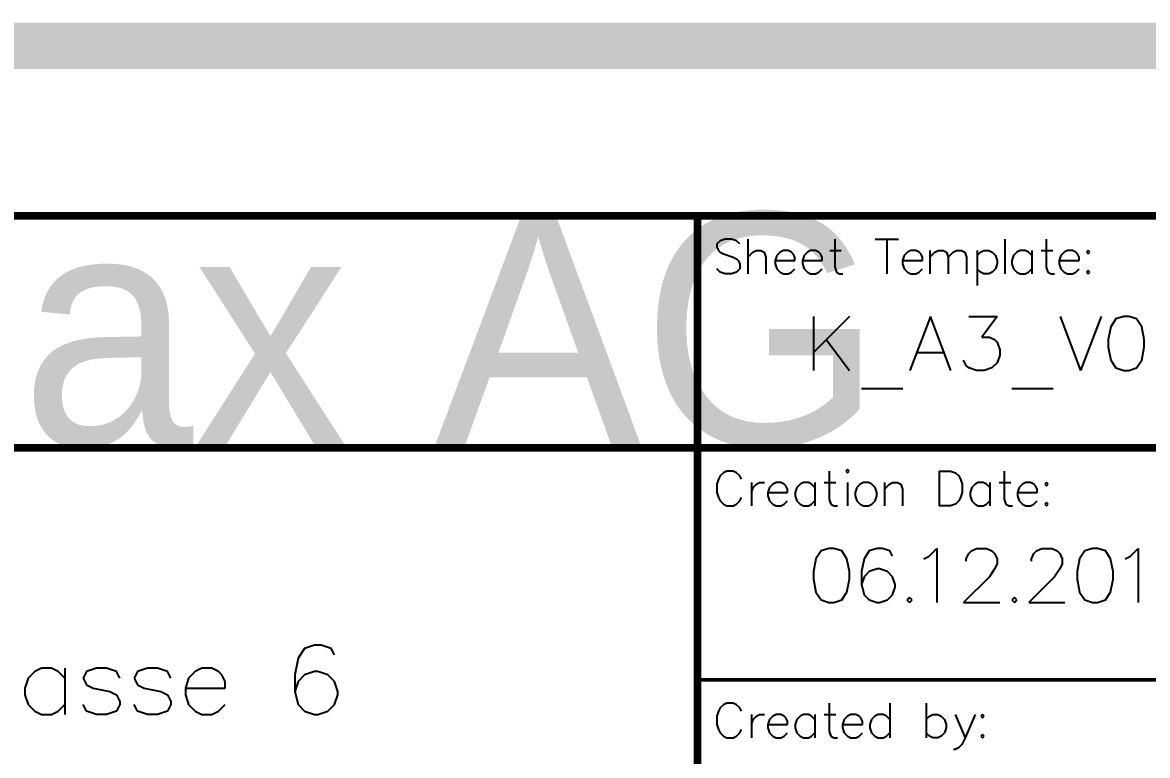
# Model space of a CAD drawing. Header units: millimetres. Extents: x 5 to 399, y 5 to 287.
# Drawn here: x 269.93 to 306.88, y 30.66 to 54.74 of the extents above; entities that cross this region are included whole.
import ezdxf

# ---------------------------------------------------------------- set-up
doc = ezdxf.new("R2010")
doc.units = ezdxf.units.MM
doc.layers.add('Mechanical16', color=56, linetype='Continuous')
doc.layers.add('Mechanical4', color=56, linetype='Continuous')

msp = doc.modelspace()

# ---------------------------------------------------------------- linework, layer by layer
at = {"layer": 'Mechanical16'}
for p, q in [((292.844, 47.57), (292.735, 47.462)), ((292.735, 47.462), (292.735, 47.353)), ((292.735, 47.353), (292.789, 47.244)), ((293.007, 47.625), (292.844, 47.57)), ((293.225, 47.625), (293.007, 47.625)), ((293.388, 47.57), (293.225, 47.625)), ((293.497, 47.462), (293.388, 47.57)), ((293.753, 47.625), (293.753, 46.482)), ((296.609, 47.625), (296.609, 46.7)), ((297.943, 47.625), (298.705, 47.625)), ((298.324, 47.625), (298.324, 46.482)), ((302.193, 47.625), (302.193, 46.482)), ((303.553, 47.625), (303.553, 46.7)), ((292.789, 47.244), (292.844, 47.189)), ((292.844, 47.189), (292.953, 47.135)), ((292.953, 47.135), (293.279, 47.026)), ((293.279, 47.026), (293.388, 46.972)), ((293.388, 46.972), (293.442, 46.917)), ((293.753, 47.026), (293.916, 47.189)), ((293.916, 47.189), (294.025, 47.244)), ((294.025, 47.244), (294.188, 47.244)), ((294.188, 47.244), (294.297, 47.189)), ((294.297, 47.189), (294.351, 47.026)), ((294.351, 47.026), (294.351, 46.482)), ((294.705, 47.081), (294.65, 46.917)), ((294.814, 47.189), (294.705, 47.081)), ((294.923, 47.244), (294.814, 47.189)), ((295.086, 47.244), (294.923, 47.244)), ((295.195, 47.189), (295.086, 47.244)), ((295.249, 47.135), (295.195, 47.189)), ((295.303, 47.026), (295.249, 47.135)), ((295.303, 46.917), (295.303, 47.026)), ((295.603, 47.081), (295.548, 46.917)), ((295.712, 47.189), (295.603, 47.081)), ((295.82, 47.244), (295.712, 47.189)), ((295.984, 47.244), (295.82, 47.244)), ((296.093, 47.189), (295.984, 47.244)), ((296.147, 47.135), (296.093, 47.189)), ((296.201, 47.026), (296.147, 47.135)), ((296.201, 46.917), (296.201, 47.026)), ((296.446, 47.244), (296.827, 47.244)), ((298.895, 47.081), (298.841, 46.917)), ((299.004, 47.189), (298.895, 47.081)), ((299.113, 47.244), (299.004, 47.189)), ((299.276, 47.244), (299.113, 47.244)), ((299.385, 47.189), (299.276, 47.244)), ((299.439, 47.135), (299.385, 47.189)), ((299.494, 47.026), (299.439, 47.135)), ((299.494, 46.917), (299.494, 47.026)), ((299.738, 47.244), (299.738, 46.482)), ((299.738, 47.026), (299.902, 47.189)), ((299.902, 47.189), (300.011, 47.244)), ((300.011, 47.244), (300.174, 47.244)), ((300.174, 47.244), (300.283, 47.189)), ((300.283, 47.189), (300.337, 47.026)), ((300.337, 47.026), (300.5, 47.189)), ((300.337, 47.026), (300.337, 46.482)), ((300.5, 47.189), (300.609, 47.244)), ((300.609, 47.244), (300.772, 47.244)), ((300.772, 47.244), (300.881, 47.189)), ((300.881, 47.189), (300.936, 47.026)), ((300.936, 47.026), (300.936, 46.482)), ((301.295, 47.244), (301.295, 46.101)), ((301.295, 47.081), (301.404, 47.189)), ((301.404, 47.189), (301.512, 47.244)), ((301.512, 47.244), (301.676, 47.244)), ((301.676, 47.244), (301.785, 47.189)), ((301.785, 47.189), (301.893, 47.081)), ((301.893, 47.081), (301.948, 46.917)), ((302.487, 47.081), (302.432, 46.917)), ((302.595, 47.189), (302.487, 47.081)), ((302.704, 47.244), (302.595, 47.189)), ((302.867, 47.244), (302.704, 47.244)), ((302.976, 47.189), (302.867, 47.244)), ((303.085, 47.081), (302.976, 47.189)), ((303.085, 47.244), (303.085, 46.482)), ((303.39, 47.244), (303.771, 47.244)), ((304.043, 47.081), (303.988, 46.917)), ((304.152, 47.189), (304.043, 47.081)), ((304.261, 47.244), (304.152, 47.189)), ((304.424, 47.244), (304.261, 47.244)), ((304.533, 47.189), (304.424, 47.244)), ((304.587, 47.135), (304.533, 47.189)), ((304.641, 47.026), (304.587, 47.135)), ((304.641, 46.917), (304.641, 47.026)), ((304.941, 47.244), (304.886, 47.189)), ((304.886, 47.189), (304.941, 47.135)), ((304.995, 47.189), (304.941, 47.244)), ((304.941, 47.135), (304.995, 47.189)), ((292.844, 46.536), (292.735, 46.645)), ((293.497, 46.645), (293.388, 46.536)), ((293.442, 46.917), (293.497, 46.809)), ((293.497, 46.809), (293.497, 46.645)), ((294.65, 46.917), (295.303, 46.917)), ((294.65, 46.917), (294.65, 46.809)), ((294.65, 46.809), (294.705, 46.645)), ((294.705, 46.645), (294.814, 46.536)), ((295.195, 46.536), (295.303, 46.645)), ((295.548, 46.917), (296.201, 46.917)), ((295.548, 46.917), (295.548, 46.809)), ((295.548, 46.809), (295.603, 46.645)), ((295.603, 46.645), (295.712, 46.536)), ((296.093, 46.536), (296.201, 46.645)), ((296.609, 46.7), (296.664, 46.536)), ((298.841, 46.917), (299.494, 46.917)), ((298.841, 46.917), (298.841, 46.809)), ((298.841, 46.809), (298.895, 46.645)), ((298.895, 46.645), (299.004, 46.536)), ((299.385, 46.536), (299.494, 46.645)), ((301.404, 46.536), (301.295, 46.645)), ((301.893, 46.645), (301.785, 46.536)), ((301.948, 46.809), (301.893, 46.645)), ((301.948, 46.917), (301.948, 46.809)), ((302.432, 46.917), (302.432, 46.809)), ((302.432, 46.809), (302.487, 46.645)), ((302.487, 46.645), (302.595, 46.536)), ((302.976, 46.536), (303.085, 46.645)), ((303.553, 46.7), (303.608, 46.536)), ((303.988, 46.917), (304.641, 46.917)), ((303.988, 46.917), (303.988, 46.809)), ((303.988, 46.809), (304.043, 46.645)), ((304.043, 46.645), (304.152, 46.536)), ((304.533, 46.536), (304.641, 46.645)), ((304.941, 46.591), (304.886, 46.536)), ((304.995, 46.536), (304.941, 46.591)), ((293.007, 46.482), (292.844, 46.536)), ((293.225, 46.482), (293.007, 46.482)), ((293.388, 46.536), (293.225, 46.482)), ((294.814, 46.536), (294.923, 46.482)), ((294.923, 46.482), (295.086, 46.482)), ((295.086, 46.482), (295.195, 46.536)), ((295.712, 46.536), (295.82, 46.482)), ((295.82, 46.482), (295.984, 46.482)), ((295.984, 46.482), (296.093, 46.536)), ((296.664, 46.536), (296.773, 46.482)), ((296.773, 46.482), (296.882, 46.482)), ((299.004, 46.536), (299.113, 46.482)), ((299.113, 46.482), (299.276, 46.482)), ((299.276, 46.482), (299.385, 46.536)), ((301.512, 46.482), (301.404, 46.536)), ((301.676, 46.482), (301.512, 46.482)), ((301.785, 46.536), (301.676, 46.482)), ((302.595, 46.536), (302.704, 46.482)), ((302.704, 46.482), (302.867, 46.482)), ((302.867, 46.482), (302.976, 46.536)), ((303.608, 46.536), (303.716, 46.482)), ((303.716, 46.482), (303.825, 46.482)), ((304.152, 46.536), (304.261, 46.482)), ((304.261, 46.482), (304.424, 46.482)), ((304.424, 46.482), (304.533, 46.536)), ((304.886, 46.536), (304.941, 46.482)), ((304.941, 46.482), (304.995, 46.536)), ((295.91, 45.085), (295.91, 43.307)), ((297.095, 45.085), (295.91, 43.9)), ((299.753, 45.085), (299.076, 43.307)), ((300.43, 43.307), (299.753, 45.085)), ((301.014, 45.085), (301.945, 45.085)), ((301.945, 45.085), (301.438, 44.407)), ((304.011, 45.085), (304.688, 43.307)), ((305.365, 45.085), (304.688, 43.307)), ((306.102, 45.085), (305.848, 45)), ((306.271, 45.085), (306.102, 45.085)), ((306.525, 45), (306.271, 45.085)), ((305.678, 44.746), (305.594, 44.323)), ((305.848, 45), (305.678, 44.746)), ((306.694, 44.746), (306.525, 45)), ((306.779, 44.323), (306.694, 44.746)), ((301.438, 44.407), (301.691, 44.407)), ((301.691, 44.407), (301.861, 44.323)), ((296.333, 44.323), (297.095, 43.307)), ((301.861, 44.323), (301.945, 44.238)), ((301.945, 44.238), (302.03, 43.984)), ((302.03, 43.984), (302.03, 43.815)), ((305.594, 44.323), (305.594, 44.069)), ((305.594, 44.069), (305.678, 43.646)), ((306.694, 43.646), (306.779, 44.069)), ((306.779, 44.069), (306.779, 44.323)), ((299.33, 43.9), (300.176, 43.9)), ((300.93, 43.476), (300.845, 43.646)), ((302.03, 43.815), (301.945, 43.561)), ((305.678, 43.646), (305.848, 43.392)), ((306.525, 43.392), (306.694, 43.646)), ((301.014, 43.392), (300.93, 43.476)), ((301.268, 43.307), (301.014, 43.392)), ((301.522, 43.307), (301.268, 43.307)), ((301.776, 43.392), (301.522, 43.307)), ((301.945, 43.561), (301.776, 43.392)), ((305.848, 43.392), (306.102, 43.307)), ((306.102, 43.307), (306.271, 43.307)), ((306.271, 43.307), (306.525, 43.392)), ((297.493, 42.714), (298.847, 42.714)), ((302.428, 42.714), (303.782, 42.714)), ((292.953, 39.95), (292.844, 39.842)), ((293.062, 40.005), (292.953, 39.95)), ((293.279, 40.005), (293.062, 40.005)), ((293.388, 39.95), (293.279, 40.005)), ((293.497, 39.842), (293.388, 39.95)), ((296.43, 40.005), (296.43, 39.08)), ((297.028, 40.059), (296.974, 40.005)), ((296.974, 40.005), (297.028, 39.95)), ((297.083, 40.005), (297.028, 40.059)), ((297.028, 39.95), (297.083, 40.005)), ((300.038, 40.005), (300.038, 38.862)), ((300.038, 40.005), (300.419, 40.005)), ((300.419, 40.005), (300.582, 39.95)), ((300.582, 39.95), (300.691, 39.842)), ((302.176, 40.005), (302.176, 39.08)), ((292.789, 39.733), (292.735, 39.569)), ((292.735, 39.569), (292.735, 39.297)), ((292.844, 39.842), (292.789, 39.733)), ((293.551, 39.733), (293.497, 39.842)), ((293.872, 39.624), (293.872, 38.862)), ((293.927, 39.461), (294.036, 39.569)), ((294.036, 39.569), (294.144, 39.624)), ((294.144, 39.624), (294.308, 39.624)), ((294.574, 39.569), (294.465, 39.461)), ((294.683, 39.624), (294.574, 39.569)), ((294.846, 39.624), (294.683, 39.624)), ((294.955, 39.569), (294.846, 39.624)), ((295.01, 39.515), (294.955, 39.569)), ((295.472, 39.569), (295.363, 39.461)), ((295.581, 39.624), (295.472, 39.569)), ((295.744, 39.624), (295.581, 39.624)), ((295.853, 39.569), (295.744, 39.624)), ((295.962, 39.461), (295.853, 39.569)), ((295.962, 39.624), (295.962, 38.862)), ((296.267, 39.624), (296.648, 39.624)), ((297.028, 39.624), (297.028, 38.862)), ((297.448, 39.569), (297.339, 39.461)), ((297.556, 39.624), (297.448, 39.569)), ((297.72, 39.624), (297.556, 39.624)), ((297.828, 39.569), (297.72, 39.624)), ((297.937, 39.461), (297.828, 39.569)), ((298.242, 39.624), (298.242, 38.862)), ((298.242, 39.406), (298.405, 39.569)), ((298.405, 39.569), (298.514, 39.624)), ((298.514, 39.624), (298.677, 39.624)), ((298.677, 39.624), (298.786, 39.569)), ((298.786, 39.569), (298.841, 39.406)), ((300.691, 39.842), (300.745, 39.733)), ((300.745, 39.733), (300.8, 39.569)), ((300.8, 39.569), (300.8, 39.297)), ((301.219, 39.569), (301.11, 39.461)), ((301.327, 39.624), (301.219, 39.569)), ((301.491, 39.624), (301.327, 39.624)), ((301.6, 39.569), (301.491, 39.624)), ((301.708, 39.461), (301.6, 39.569)), ((301.708, 39.624), (301.708, 38.862)), ((302.013, 39.624), (302.394, 39.624)), ((302.775, 39.569), (302.666, 39.461)), ((302.884, 39.624), (302.775, 39.569)), ((303.047, 39.624), (302.884, 39.624)), ((303.156, 39.569), (303.047, 39.624)), ((303.21, 39.515), (303.156, 39.569)), ((303.564, 39.624), (303.51, 39.569)), ((303.51, 39.569), (303.564, 39.515)), ((303.618, 39.569), (303.564, 39.624)), ((303.564, 39.515), (303.618, 39.569)), ((292.735, 39.297), (292.789, 39.134)), ((293.872, 39.297), (293.927, 39.461)), ((294.465, 39.461), (294.411, 39.297)), ((294.411, 39.297), (295.064, 39.297)), ((294.411, 39.297), (294.411, 39.189)), ((294.411, 39.189), (294.465, 39.025)), ((295.064, 39.406), (295.01, 39.515)), ((295.064, 39.297), (295.064, 39.406)), ((295.363, 39.461), (295.309, 39.297)), ((295.309, 39.297), (295.309, 39.189)), ((295.309, 39.189), (295.363, 39.025)), ((297.339, 39.461), (297.284, 39.297)), ((297.284, 39.297), (297.284, 39.189)), ((297.284, 39.189), (297.339, 39.025)), ((297.992, 39.297), (297.937, 39.461)), ((297.937, 39.025), (297.992, 39.189)), ((297.992, 39.189), (297.992, 39.297)), ((298.841, 39.406), (298.841, 38.862)), ((300.8, 39.297), (300.745, 39.134)), ((301.11, 39.461), (301.055, 39.297)), ((301.055, 39.297), (301.055, 39.189)), ((301.055, 39.189), (301.11, 39.025)), ((302.666, 39.461), (302.612, 39.297)), ((302.612, 39.297), (303.265, 39.297)), ((302.612, 39.297), (302.612, 39.189)), ((302.612, 39.189), (302.666, 39.025)), ((303.265, 39.406), (303.21, 39.515)), ((303.265, 39.297), (303.265, 39.406)), ((292.789, 39.134), (292.844, 39.025)), ((292.844, 39.025), (292.953, 38.916)), ((292.953, 38.916), (293.062, 38.862)), ((293.062, 38.862), (293.279, 38.862)), ((293.279, 38.862), (293.388, 38.916)), ((293.388, 38.916), (293.497, 39.025)), ((293.497, 39.025), (293.551, 39.134)), ((294.465, 39.025), (294.574, 38.916)), ((294.574, 38.916), (294.683, 38.862)), ((294.683, 38.862), (294.846, 38.862)), ((294.846, 38.862), (294.955, 38.916)), ((294.955, 38.916), (295.064, 39.025)), ((295.363, 39.025), (295.472, 38.916)), ((295.472, 38.916), (295.581, 38.862)), ((295.581, 38.862), (295.744, 38.862)), ((295.744, 38.862), (295.853, 38.916)), ((295.853, 38.916), (295.962, 39.025)), ((296.43, 39.08), (296.484, 38.916)), ((296.484, 38.916), (296.593, 38.862)), ((296.593, 38.862), (296.702, 38.862)), ((297.339, 39.025), (297.448, 38.916)), ((297.448, 38.916), (297.556, 38.862)), ((297.556, 38.862), (297.72, 38.862)), ((297.72, 38.862), (297.828, 38.916)), ((297.828, 38.916), (297.937, 39.025)), ((300.419, 38.862), (300.038, 38.862)), ((300.582, 38.916), (300.419, 38.862)), ((300.691, 39.025), (300.582, 38.916)), ((300.745, 39.134), (300.691, 39.025)), ((301.11, 39.025), (301.219, 38.916)), ((301.219, 38.916), (301.327, 38.862)), ((301.327, 38.862), (301.491, 38.862)), ((301.491, 38.862), (301.6, 38.916)), ((301.6, 38.916), (301.708, 39.025)), ((302.176, 39.08), (302.231, 38.916)), ((302.231, 38.916), (302.34, 38.862)), ((302.34, 38.862), (302.448, 38.862)), ((302.666, 39.025), (302.775, 38.916)), ((302.775, 38.916), (302.884, 38.862)), ((302.884, 38.862), (303.047, 38.862)), ((303.047, 38.862), (303.156, 38.916)), ((303.156, 38.916), (303.265, 39.025)), ((303.564, 38.971), (303.51, 38.916)), ((303.51, 38.916), (303.564, 38.862)), ((303.618, 38.916), (303.564, 38.971)), ((303.564, 38.862), (303.618, 38.916)), ((296.164, 37.38), (295.995, 37.126)), ((296.418, 37.465), (296.164, 37.38)), ((296.587, 37.465), (296.418, 37.465)), ((296.841, 37.38), (296.587, 37.465)), ((297.01, 37.126), (296.841, 37.38)), ((297.747, 37.38), (297.578, 37.126)), ((298.001, 37.465), (297.747, 37.38)), ((298.17, 37.465), (298.001, 37.465)), ((298.424, 37.38), (298.17, 37.465)), ((298.509, 37.211), (298.424, 37.38)), ((299.711, 37.211), (299.965, 37.465)), ((299.965, 37.465), (299.965, 35.687)), ((301.014, 37.295), (301.099, 37.38)), ((301.099, 37.38), (301.268, 37.465)), ((301.268, 37.465), (301.607, 37.465)), ((301.607, 37.465), (301.776, 37.38)), ((301.776, 37.38), (301.861, 37.295)), ((303.156, 37.295), (303.241, 37.38)), ((303.241, 37.38), (303.41, 37.465)), ((303.41, 37.465), (303.748, 37.465)), ((303.748, 37.465), (303.918, 37.38)), ((303.918, 37.38), (304.002, 37.295)), ((304.823, 37.38), (304.654, 37.126)), ((305.077, 37.465), (304.823, 37.38)), ((305.247, 37.465), (305.077, 37.465)), ((305.501, 37.38), (305.247, 37.465)), ((305.67, 37.126), (305.501, 37.38)), ((306.322, 37.211), (306.576, 37.465)), ((306.576, 37.465), (306.576, 35.687)), ((295.995, 37.126), (295.91, 36.703)), ((297.095, 36.703), (297.01, 37.126)), ((297.578, 37.126), (297.493, 36.703)), ((299.541, 37.126), (299.711, 37.211)), ((300.93, 37.126), (301.014, 37.295)), ((300.93, 37.041), (300.93, 37.126)), ((301.861, 37.295), (301.945, 37.126)), ((301.945, 36.957), (301.861, 36.787)), ((301.945, 37.126), (301.945, 36.957)), ((303.071, 37.126), (303.156, 37.295)), ((303.071, 37.041), (303.071, 37.126)), ((304.002, 37.295), (304.087, 37.126)), ((304.087, 36.957), (304.002, 36.787)), ((304.087, 37.126), (304.087, 36.957)), ((304.654, 37.126), (304.57, 36.703)), ((305.755, 36.703), (305.67, 37.126)), ((306.152, 37.126), (306.322, 37.211)), ((295.91, 36.703), (295.91, 36.449)), ((297.095, 36.449), (297.095, 36.703)), ((297.493, 36.703), (297.493, 36.28)), ((297.747, 36.703), (297.578, 36.533)), ((298.001, 36.787), (297.747, 36.703)), ((298.085, 36.787), (298.001, 36.787)), ((298.339, 36.703), (298.085, 36.787)), ((298.509, 36.533), (298.339, 36.703)), ((301.861, 36.787), (301.691, 36.533)), ((304.002, 36.787), (303.833, 36.533)), ((304.57, 36.703), (304.57, 36.449)), ((305.755, 36.449), (305.755, 36.703)), ((295.91, 36.449), (295.995, 36.026)), ((297.01, 36.026), (297.095, 36.449)), ((297.578, 36.533), (297.493, 36.28)), ((297.493, 36.28), (297.578, 35.941)), ((298.593, 36.28), (298.509, 36.533)), ((298.593, 36.195), (298.593, 36.28)), ((301.691, 36.533), (300.845, 35.687)), ((303.833, 36.533), (302.987, 35.687)), ((304.57, 36.449), (304.654, 36.026)), ((305.67, 36.026), (305.755, 36.449)), ((295.995, 36.026), (296.164, 35.772)), ((296.841, 35.772), (297.01, 36.026)), ((297.578, 35.941), (297.747, 35.772)), ((298.339, 35.772), (298.509, 35.941)), ((298.509, 35.941), (298.593, 36.195)), ((299.067, 35.856), (298.983, 35.772)), ((299.152, 35.772), (299.067, 35.856)), ((302.513, 35.856), (302.428, 35.772)), ((302.597, 35.772), (302.513, 35.856)), ((304.654, 36.026), (304.823, 35.772)), ((305.501, 35.772), (305.67, 36.026)), ((296.164, 35.772), (296.418, 35.687)), ((296.418, 35.687), (296.587, 35.687)), ((296.587, 35.687), (296.841, 35.772)), ((297.747, 35.772), (298.001, 35.687)), ((298.001, 35.687), (298.085, 35.687)), ((298.085, 35.687), (298.339, 35.772)), ((298.983, 35.772), (299.067, 35.687)), ((299.067, 35.687), (299.152, 35.772)), ((300.845, 35.687), (302.03, 35.687)), ((302.428, 35.772), (302.513, 35.687)), ((302.513, 35.687), (302.597, 35.772)), ((302.987, 35.687), (304.172, 35.687)), ((304.823, 35.772), (305.077, 35.687)), ((305.077, 35.687), (305.247, 35.687)), ((305.247, 35.687), (305.501, 35.772)), ((279.199, 34.181), (278.981, 33.854)), ((279.525, 34.29), (279.199, 34.181)), ((279.743, 34.29), (279.525, 34.29)), ((280.069, 34.181), (279.743, 34.29)), ((280.178, 33.963), (280.069, 34.181)), ((278.981, 33.854), (278.872, 33.31)), ((270.339, 33.419), (270.122, 33.201)), ((270.557, 33.528), (270.339, 33.419)), ((270.884, 33.528), (270.557, 33.528)), ((271.101, 33.419), (270.884, 33.528)), ((271.319, 33.201), (271.101, 33.419)), ((271.319, 33.528), (271.319, 32.004)), ((272.037, 33.419), (271.928, 33.201)), ((272.364, 33.528), (272.037, 33.419)), ((272.69, 33.528), (272.364, 33.528)), ((273.017, 33.419), (272.69, 33.528)), ((273.126, 33.201), (273.017, 33.419)), ((273.713, 33.419), (273.604, 33.201)), ((274.04, 33.528), (273.713, 33.419)), ((274.366, 33.528), (274.04, 33.528)), ((274.693, 33.419), (274.366, 33.528)), ((274.802, 33.201), (274.693, 33.419)), ((275.607, 33.419), (275.389, 33.201)), ((275.825, 33.528), (275.607, 33.419)), ((276.151, 33.528), (275.825, 33.528)), ((276.369, 33.419), (276.151, 33.528)), ((276.478, 33.31), (276.369, 33.419)), ((276.587, 33.092), (276.478, 33.31)), ((278.872, 33.31), (278.872, 32.766)), ((279.199, 33.31), (278.981, 33.092)), ((279.525, 33.419), (279.199, 33.31)), ((279.634, 33.419), (279.525, 33.419)), ((279.96, 33.31), (279.634, 33.419)), ((280.178, 33.092), (279.96, 33.31)), ((270.122, 33.201), (270.013, 32.875)), ((271.928, 33.201), (272.037, 32.984)), ((272.037, 32.984), (272.255, 32.875)), ((273.604, 33.201), (273.713, 32.984)), ((273.713, 32.984), (273.931, 32.875)), ((275.389, 33.201), (275.281, 32.875)), ((276.587, 32.875), (276.587, 33.092)), ((278.981, 33.092), (278.872, 32.766)), ((280.287, 32.766), (280.178, 33.092)), ((270.013, 32.875), (270.013, 32.657)), ((270.013, 32.657), (270.122, 32.331)), ((272.255, 32.875), (272.799, 32.766)), ((272.799, 32.766), (273.017, 32.657)), ((273.017, 32.657), (273.126, 32.439)), ((273.931, 32.875), (274.475, 32.766)), ((274.475, 32.766), (274.693, 32.657)), ((274.693, 32.657), (274.802, 32.439)), ((275.281, 32.875), (276.587, 32.875)), ((275.281, 32.875), (275.281, 32.657)), ((275.281, 32.657), (275.389, 32.331)), ((278.872, 32.766), (278.981, 32.331)), ((280.178, 32.331), (280.287, 32.657)), ((280.287, 32.657), (280.287, 32.766)), ((270.122, 32.331), (270.339, 32.113)), ((271.101, 32.113), (271.319, 32.331)), ((272.037, 32.113), (271.928, 32.331)), ((273.126, 32.331), (273.017, 32.113)), ((273.126, 32.439), (273.126, 32.331)), ((273.713, 32.113), (273.604, 32.331)), ((274.802, 32.331), (274.693, 32.113)), ((274.802, 32.439), (274.802, 32.331)), ((275.389, 32.331), (275.607, 32.113)), ((276.369, 32.113), (276.587, 32.331)), ((278.981, 32.331), (279.199, 32.113)), ((279.96, 32.113), (280.178, 32.331)), ((292.844, 32.222), (292.789, 32.113)), ((292.953, 32.33), (292.844, 32.222)), ((293.062, 32.385), (292.953, 32.33)), ((293.279, 32.385), (293.062, 32.385)), ((293.388, 32.33), (293.279, 32.385)), ((293.497, 32.222), (293.388, 32.33)), ((293.551, 32.113), (293.497, 32.222)), ((296.43, 32.385), (296.43, 31.46)), ((298.416, 32.385), (298.416, 31.242)), ((299.619, 32.385), (299.619, 31.242)), ((270.339, 32.113), (270.557, 32.004)), ((270.557, 32.004), (270.884, 32.004)), ((270.884, 32.004), (271.101, 32.113)), ((272.364, 32.004), (272.037, 32.113)), ((272.69, 32.004), (272.364, 32.004)), ((273.017, 32.113), (272.69, 32.004)), ((274.04, 32.004), (273.713, 32.113)), ((274.366, 32.004), (274.04, 32.004)), ((274.693, 32.113), (274.366, 32.004)), ((275.607, 32.113), (275.825, 32.004)), ((275.825, 32.004), (276.151, 32.004)), ((276.151, 32.004), (276.369, 32.113)), ((279.199, 32.113), (279.525, 32.004)), ((279.525, 32.004), (279.634, 32.004)), ((279.634, 32.004), (279.96, 32.113)), ((292.789, 32.113), (292.735, 31.949)), ((292.735, 31.949), (292.735, 31.677)), ((293.872, 32.004), (293.872, 31.242)), ((293.872, 31.677), (293.927, 31.841)), ((293.927, 31.841), (294.036, 31.949)), ((294.036, 31.949), (294.144, 32.004)), ((294.144, 32.004), (294.308, 32.004)), ((294.465, 31.841), (294.411, 31.677)), ((294.574, 31.949), (294.465, 31.841)), ((294.683, 32.004), (294.574, 31.949)), ((294.846, 32.004), (294.683, 32.004)), ((294.955, 31.949), (294.846, 32.004)), ((295.01, 31.895), (294.955, 31.949)), ((295.064, 31.786), (295.01, 31.895)), ((295.064, 31.677), (295.064, 31.786)), ((295.363, 31.841), (295.309, 31.677)), ((295.472, 31.949), (295.363, 31.841)), ((295.581, 32.004), (295.472, 31.949)), ((295.744, 32.004), (295.581, 32.004)), ((295.853, 31.949), (295.744, 32.004)), ((295.962, 31.841), (295.853, 31.949)), ((295.962, 32.004), (295.962, 31.242)), ((296.267, 32.004), (296.648, 32.004)), ((296.92, 31.841), (296.865, 31.677)), ((297.028, 31.949), (296.92, 31.841)), ((297.137, 32.004), (297.028, 31.949)), ((297.301, 32.004), (297.137, 32.004)), ((297.409, 31.949), (297.301, 32.004)), ((297.464, 31.895), (297.409, 31.949)), ((297.518, 31.786), (297.464, 31.895)), ((297.518, 31.677), (297.518, 31.786)), ((297.818, 31.841), (297.763, 31.677)), ((297.926, 31.949), (297.818, 31.841)), ((298.035, 32.004), (297.926, 31.949)), ((298.198, 32.004), (298.035, 32.004)), ((298.307, 31.949), (298.198, 32.004)), ((298.416, 31.841), (298.307, 31.949)), ((299.619, 31.841), (299.728, 31.949)), ((299.728, 31.949), (299.836, 32.004)), ((299.836, 32.004), (300, 32.004)), ((300, 32.004), (300.108, 31.949)), ((300.108, 31.949), (300.217, 31.841)), ((300.217, 31.841), (300.272, 31.677)), ((300.571, 32.004), (300.898, 31.242)), ((301.224, 32.004), (300.898, 31.242)), ((301.469, 32.004), (301.415, 31.949)), ((301.415, 31.949), (301.469, 31.895)), ((301.523, 31.949), (301.469, 32.004)), ((301.469, 31.895), (301.523, 31.949)), ((292.735, 31.677), (292.789, 31.514)), ((292.789, 31.514), (292.844, 31.405)), ((293.497, 31.405), (293.551, 31.514)), ((294.411, 31.677), (295.064, 31.677)), ((294.411, 31.677), (294.411, 31.569)), ((294.411, 31.569), (294.465, 31.405)), ((295.309, 31.677), (295.309, 31.569)), ((295.309, 31.569), (295.363, 31.405)), ((296.43, 31.46), (296.484, 31.296)), ((296.865, 31.677), (297.518, 31.677)), ((296.865, 31.677), (296.865, 31.569)), ((296.865, 31.569), (296.92, 31.405)), ((297.763, 31.677), (297.763, 31.569)), ((297.763, 31.569), (297.818, 31.405)), ((300.272, 31.569), (300.217, 31.405)), ((300.272, 31.677), (300.272, 31.569)), ((292.844, 31.405), (292.953, 31.296)), ((292.953, 31.296), (293.062, 31.242)), ((293.062, 31.242), (293.279, 31.242)), ((293.279, 31.242), (293.388, 31.296)), ((293.388, 31.296), (293.497, 31.405)), ((294.465, 31.405), (294.574, 31.296)), ((294.574, 31.296), (294.683, 31.242)), ((294.683, 31.242), (294.846, 31.242)), ((294.846, 31.242), (294.955, 31.296)), ((294.955, 31.296), (295.064, 31.405)), ((295.363, 31.405), (295.472, 31.296)), ((295.472, 31.296), (295.581, 31.242)), ((295.581, 31.242), (295.744, 31.242)), ((295.744, 31.242), (295.853, 31.296)), ((295.853, 31.296), (295.962, 31.405)), ((296.484, 31.296), (296.593, 31.242)), ((296.593, 31.242), (296.702, 31.242)), ((296.92, 31.405), (297.028, 31.296)), ((297.028, 31.296), (297.137, 31.242)), ((297.137, 31.242), (297.301, 31.242)), ((297.301, 31.242), (297.409, 31.296)), ((297.409, 31.296), (297.518, 31.405)), ((297.818, 31.405), (297.926, 31.296)), ((297.926, 31.296), (298.035, 31.242)), ((298.035, 31.242), (298.198, 31.242)), ((298.198, 31.242), (298.307, 31.296)), ((298.307, 31.296), (298.416, 31.405)), ((299.728, 31.296), (299.619, 31.405)), ((299.836, 31.242), (299.728, 31.296)), ((300, 31.242), (299.836, 31.242)), ((300.108, 31.296), (300, 31.242)), ((300.217, 31.405), (300.108, 31.296)), ((300.898, 31.242), (300.789, 31.024)), ((301.469, 31.351), (301.415, 31.296)), ((301.415, 31.296), (301.469, 31.242)), ((301.523, 31.296), (301.469, 31.351)), ((301.469, 31.242), (301.523, 31.296)), ((300.571, 30.861), (300.517, 30.861)), ((300.68, 30.915), (300.571, 30.861)), ((300.789, 31.024), (300.68, 30.915))]:
    msp.add_line(p, q, dxfattribs=at)
for points, const_width in [([(248.92, 48.387), (292.1, 48.387)], 0.254), ([(292.1, 25.527), (292.1, 48.387)], 0.254), ([(292.1, 48.387), (393.7, 48.387)], 0.254), ([(248.92, 40.767), (292.1, 40.767)], 0.254), ([(292.1, 40.767), (393.7, 40.767)], 0.254), ([(292.1, 33.147), (393.7, 33.147)], 0.127)]:
    msp.add_lwpolyline(points, dxfattribs=dict(at, const_width=const_width))
for points, const_width in [([(292.036, 48.387, 1), (292.163, 48.387, 1)], 0.127), ([(292.036, 48.387, 1), (292.163, 48.387, 1)], 0.127), ([(292.036, 48.387, 1), (292.163, 48.387, 1)], 0.127), ([(292.036, 40.767, 1), (292.163, 40.767, 1)], 0.127), ([(292.036, 40.767, 1), (292.163, 40.767, 1)], 0.127), ([(292.068, 33.147, 1), (292.132, 33.147, 1)], 0.0635)]:
    msp.add_lwpolyline(points, format="xyb", close=True, dxfattribs=dict(at, const_width=const_width))
at = {"layer": 'Mechanical4'}
msp.add_solid([(241.935, 53.213), (331.216, 53.213), (241.935, 54.737), (331.216, 54.737)], dxfattribs=at)

# ---------------------------------------------------------------- texts
at = {"layer": 'Mechanical16'}
msp.add_text('Komax AG', height=7.62, dxfattribs=at).set_placement((248.92, 40.856))

doc.saveas('drawing.dxf')
